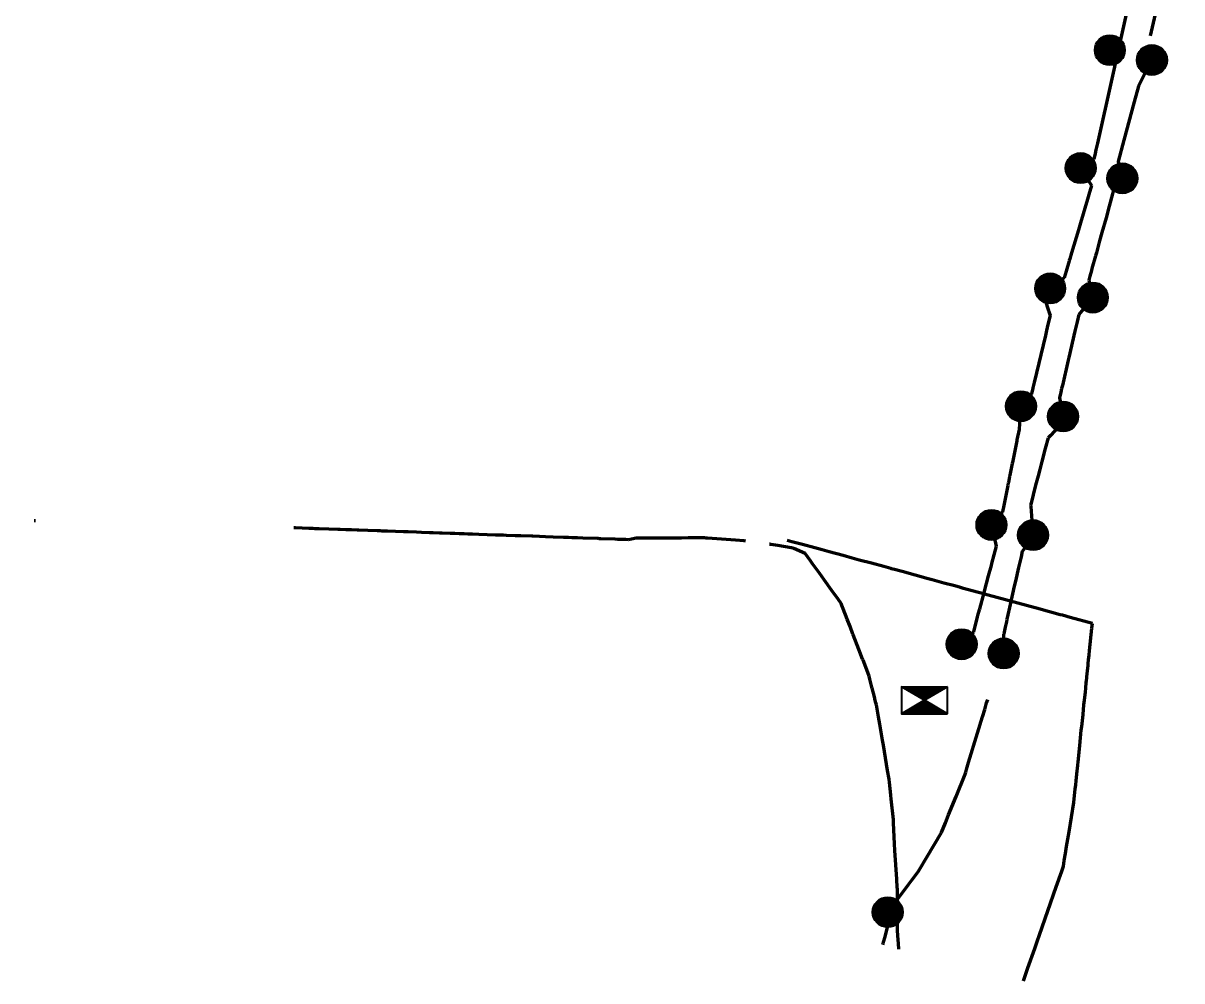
# Model space of a CAD drawing. Header units: metres. Extents: x 599858 to 604937, y 1147506 to 1148114.
# Drawn here: x 603319.2 to 603413.9, y 1147663.6 to 1147741.9 of the extents above; entities that cross this region are included whole.
import ezdxf

# ---------------------------------------------------------------- set-up
doc = ezdxf.new("R2010")
doc.units = ezdxf.units.M
doc.header["$MEASUREMENT"] = 0
doc.linetypes.add('DGN Style 6', pattern=[100.451176, 36.969413, -21.125379, 0.052813, -21.125379, 0.052813, -21.125379])
doc.linetypes.add('DGN Style 7', pattern=[105.626894, 47.532102, -21.125379, 15.844034, -21.125379])
for name, color, linetype, lineweight in [('TF_E_---_Kabl-dd_2', 13, 'Continuous', 70), ('TF_E_---_Mast-_2', 1, 'Continuous', 40), ('TF_E_---_Skab-_2', 1, 'Continuous', 40), ('TF_E_HS-_Kabl-_2', 1, 'DGN Style 6', 70), ('TF_E_LS-_Kabl-_2', 1, 'DGN Style 7', 70)]:
    doc.layers.add(name, color=color, linetype=linetype, lineweight=lineweight)

# ---------------------------------------------------------------- blocks, each defined once
blk = doc.blocks.new('ESKAB')
at = {"layer": 'TF_E_---_Skab-_2'}
for p, q in [((-1.89878, 1.117269), (-1.89878, -1.090731)), ((1.87722, -1.090731), (1.87722, 1.117269))]:
    blk.add_line(p, q, dxfattribs=at)
at = {"layer": 'TF_E_---_Skab-_2', "flags": 128}
for points in [[(1.87722, 1.117269), (-0.01078, 0.013269), (-1.89878, 1.117269)], [(1.87722, -1.090731), (-0.01078, 0.013269), (-1.89878, -1.090731)]]:
    blk.add_lwpolyline(points, close=True, dxfattribs=at)
for points in [[(-1.81078, 1.117269), (-1.81078, 1.065811)], [(-1.66078, 1.117269), (-1.66078, 0.978099)], [(-1.51078, 1.117269), (-1.51078, 0.890388)], [(-1.36078, 1.117269), (-1.36078, 0.802676)], [(-1.21078, 1.117269), (-1.21078, 0.714964)], [(-1.06078, 1.117269), (-1.06078, 0.627252)], [(-0.91078, 1.117269), (-0.91078, 0.53954)], [(-0.76078, 1.117269), (-0.76078, 0.451828)], [(-0.61078, 1.117269), (-0.61078, 0.364116)], [(-0.46078, 1.117269), (-0.46078, 0.276404)], [(-0.31078, 1.117269), (-0.31078, 0.188693)], [(-0.16078, 1.117269), (-0.16078, 0.100981)], [(-0.01078, 1.117269), (-0.01078, 0.013269)], [(0.13922, 1.117269), (0.13922, 0.100981)], [(0.28922, 1.117269), (0.28922, 0.188693)], [(0.43922, 1.117269), (0.43922, 0.276404)], [(0.58922, 1.117269), (0.58922, 0.364116)], [(0.73922, 1.117269), (0.73922, 0.451828)], [(0.88922, 1.117269), (0.88922, 0.53954)], [(1.03922, 1.117269), (1.03922, 0.627252)], [(1.18922, 1.117269), (1.18922, 0.714964)], [(1.33922, 1.117269), (1.33922, 0.802676)], [(1.48922, 1.117269), (1.48922, 0.890388)], [(1.63922, 1.117269), (1.63922, 0.978099)], [(1.78922, 1.117269), (1.78922, 1.065811)], [(-0.01078, -1.090731), (-0.01078, 0.013269)], [(-1.51078, -1.090731), (-1.51078, -0.86385)], [(-1.36078, -1.090731), (-1.36078, -0.776138)], [(-1.21078, -1.090731), (-1.21078, -0.688426)], [(-1.06078, -1.090731), (-1.06078, -0.600714)], [(-0.91078, -1.090731), (-0.91078, -0.513002)], [(-0.76078, -1.090731), (-0.76078, -0.42529)], [(-0.61078, -1.090731), (-0.61078, -0.337579)], [(-0.46078, -1.090731), (-0.46078, -0.249867)], [(-0.31078, -1.090731), (-0.31078, -0.162155)], [(-0.16078, -1.090731), (-0.16078, -0.074443)], [(0.13922, -1.090731), (0.13922, -0.074443)], [(0.28922, -1.090731), (0.28922, -0.162155)], [(0.43922, -1.090731), (0.43922, -0.249867)], [(0.58922, -1.090731), (0.58922, -0.337579)], [(0.73922, -1.090731), (0.73922, -0.42529)], [(0.88922, -1.090731), (0.88922, -0.513002)], [(1.03922, -1.090731), (1.03922, -0.600714)], [(1.18922, -1.090731), (1.18922, -0.688426)], [(1.33922, -1.090731), (1.33922, -0.776138)], [(1.48922, -1.090731), (1.48922, -0.86385)], [(-1.81078, -1.090731), (-1.81078, -1.039273)], [(-1.66078, -1.090731), (-1.66078, -0.951562)], [(1.63922, -1.090731), (1.63922, -0.951562)], [(1.78922, -1.090731), (1.78922, -1.039273)]]:
    blk.add_lwpolyline(points, dxfattribs=at)
blk = doc.blocks.new('ELMAST_12')
at = {"layer": 'TF_E_---_Mast-_2', "flags": 128}
for points in [[(-0.75, 0.982124), (-0.75, 0), (-0.75, -0.982124)], [(-0.6, 1.080309), (-0.6, 0), (-0.6, -1.080309)], [(-0.45, 1.150898), (-0.45, 0), (-0.45, -1.150898)], [(-0.3, 1.198777), (-0.3, 0), (-0.3, -1.198777)], [(-0.15, 1.226608), (-0.15, 0), (-0.15, -1.226608)], [(0, 1.235745), (0, 0), (0, -1.235745)], [(0.15, 1.226608), (0.15, 0), (0.15, -1.226608)], [(0.3, 1.198777), (0.3, 0), (0.3, -1.198777)], [(0.45, 1.150898), (0.45, 0), (0.45, -1.150898)], [(0.6, 1.080309), (0.6, 0), (0.6, -1.080309)], [(0.75, 0.982124), (0.75, 0), (0.75, -0.982124)], [(-1.2, 0.295071), (-1.2, 0), (-1.2, -0.295071)], [(-1.05, 0.651588), (-1.05, 0), (-1.05, -0.651588)], [(-0.9, 0.846798), (-0.9, 0), (-0.9, -0.846798)], [(0.9, 0.846798), (0.9, 0), (0.9, -0.846798)], [(1.05, 0.651588), (1.05, 0), (1.05, -0.651588)], [(1.2, 0.295071), (1.2, 0), (1.2, -0.295071)]]:
    blk.add_lwpolyline(points, dxfattribs=at)
at = {"layer": 'TF_E_---_Mast-_2'}
blk.add_circle((0, 0), 1.235745, dxfattribs=at)
blk = doc.blocks.new('ELMAST_9')
at = {"layer": 'TF_E_---_Mast-_2', "flags": 128}
for points in [[(-0.75, 0.982124), (-0.75, 0), (-0.75, -0.982124)], [(-0.6, 1.080309), (-0.6, 0), (-0.6, -1.080309)], [(-0.45, 1.150898), (-0.45, 0), (-0.45, -1.150898)], [(-0.3, 1.198777), (-0.3, 0), (-0.3, -1.198777)], [(-0.15, 1.226608), (-0.15, 0), (-0.15, -1.226608)], [(0, 1.235745), (0, 0), (0, -1.235745)], [(0.15, 1.226608), (0.15, 0), (0.15, -1.226608)], [(0.3, 1.198777), (0.3, 0), (0.3, -1.198777)], [(0.45, 1.150898), (0.45, 0), (0.45, -1.150898)], [(0.6, 1.080309), (0.6, 0), (0.6, -1.080309)], [(0.75, 0.982124), (0.75, 0), (0.75, -0.982124)], [(-1.2, 0.295071), (-1.2, 0), (-1.2, -0.295071)], [(-1.05, 0.651588), (-1.05, 0), (-1.05, -0.651588)], [(-0.9, 0.846798), (-0.9, 0), (-0.9, -0.846798)], [(0.9, 0.846798), (0.9, 0), (0.9, -0.846798)], [(1.05, 0.651588), (1.05, 0), (1.05, -0.651588)], [(1.2, 0.295071), (1.2, 0), (1.2, -0.295071)]]:
    blk.add_lwpolyline(points, dxfattribs=at)
at = {"layer": 'TF_E_---_Mast-_2'}
blk.add_circle((0, 0), 1.235745, dxfattribs=at)
blk = doc.blocks.new('ELMAST')
at = {"layer": 'TF_E_---_Mast-_2', "flags": 128}
for points in [[(-0.75, 0.982124), (-0.75, 0), (-0.75, -0.982124)], [(-0.6, 1.080309), (-0.6, 0), (-0.6, -1.080309)], [(-0.45, 1.150898), (-0.45, 0), (-0.45, -1.150898)], [(-0.3, 1.198777), (-0.3, 0), (-0.3, -1.198777)], [(-0.15, 1.226608), (-0.15, 0), (-0.15, -1.226608)], [(0, 1.235745), (0, 0), (0, -1.235745)], [(0.15, 1.226608), (0.15, 0), (0.15, -1.226608)], [(0.3, 1.198777), (0.3, 0), (0.3, -1.198777)], [(0.45, 1.150898), (0.45, 0), (0.45, -1.150898)], [(0.6, 1.080309), (0.6, 0), (0.6, -1.080309)], [(0.75, 0.982124), (0.75, 0), (0.75, -0.982124)], [(-1.2, 0.295071), (-1.2, 0), (-1.2, -0.295071)], [(-1.05, 0.651588), (-1.05, 0), (-1.05, -0.651588)], [(-0.9, 0.846798), (-0.9, 0), (-0.9, -0.846798)], [(0.9, 0.846798), (0.9, 0), (0.9, -0.846798)], [(1.05, 0.651588), (1.05, 0), (1.05, -0.651588)], [(1.2, 0.295071), (1.2, 0), (1.2, -0.295071)]]:
    blk.add_lwpolyline(points, dxfattribs=at)
at = {"layer": 'TF_E_---_Mast-_2'}
blk.add_circle((0, 0), 1.235745, dxfattribs=at)
blk = doc.blocks.new('ELMAST_3')
at = {"layer": 'TF_E_---_Mast-_2', "flags": 128}
for points in [[(-0.75, 0.982124), (-0.75, 0), (-0.75, -0.982124)], [(-0.6, 1.080309), (-0.6, 0), (-0.6, -1.080309)], [(-0.45, 1.150898), (-0.45, 0), (-0.45, -1.150898)], [(-0.3, 1.198777), (-0.3, 0), (-0.3, -1.198777)], [(-0.15, 1.226608), (-0.15, 0), (-0.15, -1.226608)], [(0, 1.235745), (0, 0), (0, -1.235745)], [(0.15, 1.226608), (0.15, 0), (0.15, -1.226608)], [(0.3, 1.198777), (0.3, 0), (0.3, -1.198777)], [(0.45, 1.150898), (0.45, 0), (0.45, -1.150898)], [(0.6, 1.080309), (0.6, 0), (0.6, -1.080309)], [(0.75, 0.982124), (0.75, 0), (0.75, -0.982124)], [(-1.2, 0.295071), (-1.2, 0), (-1.2, -0.295071)], [(-1.05, 0.651588), (-1.05, 0), (-1.05, -0.651588)], [(-0.9, 0.846798), (-0.9, 0), (-0.9, -0.846798)], [(0.9, 0.846798), (0.9, 0), (0.9, -0.846798)], [(1.05, 0.651588), (1.05, 0), (1.05, -0.651588)], [(1.2, 0.295071), (1.2, 0), (1.2, -0.295071)]]:
    blk.add_lwpolyline(points, dxfattribs=at)
at = {"layer": 'TF_E_---_Mast-_2'}
blk.add_circle((0, 0), 1.235745, dxfattribs=at)
blk = doc.blocks.new('ELMAST_2')
at = {"layer": 'TF_E_---_Mast-_2', "flags": 128}
for points in [[(-0.75, 0.982124), (-0.75, 0), (-0.75, -0.982124)], [(-0.6, 1.080309), (-0.6, 0), (-0.6, -1.080309)], [(-0.45, 1.150898), (-0.45, 0), (-0.45, -1.150898)], [(-0.3, 1.198777), (-0.3, 0), (-0.3, -1.198777)], [(-0.15, 1.226608), (-0.15, 0), (-0.15, -1.226608)], [(0, 1.235745), (0, 0), (0, -1.235745)], [(0.15, 1.226608), (0.15, 0), (0.15, -1.226608)], [(0.3, 1.198777), (0.3, 0), (0.3, -1.198777)], [(0.45, 1.150898), (0.45, 0), (0.45, -1.150898)], [(0.6, 1.080309), (0.6, 0), (0.6, -1.080309)], [(0.75, 0.982124), (0.75, 0), (0.75, -0.982124)], [(-1.2, 0.295071), (-1.2, 0), (-1.2, -0.295071)], [(-1.05, 0.651588), (-1.05, 0), (-1.05, -0.651588)], [(-0.9, 0.846798), (-0.9, 0), (-0.9, -0.846798)], [(0.9, 0.846798), (0.9, 0), (0.9, -0.846798)], [(1.05, 0.651588), (1.05, 0), (1.05, -0.651588)], [(1.2, 0.295071), (1.2, 0), (1.2, -0.295071)]]:
    blk.add_lwpolyline(points, dxfattribs=at)
at = {"layer": 'TF_E_---_Mast-_2'}
blk.add_circle((0, 0), 1.235745, dxfattribs=at)
blk = doc.blocks.new('ELMAST_7')
at = {"layer": 'TF_E_---_Mast-_2', "flags": 128}
for points in [[(-0.75, 0.982124), (-0.75, 0), (-0.75, -0.982124)], [(-0.6, 1.080309), (-0.6, 0), (-0.6, -1.080309)], [(-0.45, 1.150898), (-0.45, 0), (-0.45, -1.150898)], [(-0.3, 1.198777), (-0.3, 0), (-0.3, -1.198777)], [(-0.15, 1.226608), (-0.15, 0), (-0.15, -1.226608)], [(0, 1.235745), (0, 0), (0, -1.235745)], [(0.15, 1.226608), (0.15, 0), (0.15, -1.226608)], [(0.3, 1.198777), (0.3, 0), (0.3, -1.198777)], [(0.45, 1.150898), (0.45, 0), (0.45, -1.150898)], [(0.6, 1.080309), (0.6, 0), (0.6, -1.080309)], [(0.75, 0.982124), (0.75, 0), (0.75, -0.982124)], [(-1.2, 0.295071), (-1.2, 0), (-1.2, -0.295071)], [(-1.05, 0.651588), (-1.05, 0), (-1.05, -0.651588)], [(-0.9, 0.846798), (-0.9, 0), (-0.9, -0.846798)], [(0.9, 0.846798), (0.9, 0), (0.9, -0.846798)], [(1.05, 0.651588), (1.05, 0), (1.05, -0.651588)], [(1.2, 0.295071), (1.2, 0), (1.2, -0.295071)]]:
    blk.add_lwpolyline(points, dxfattribs=at)
at = {"layer": 'TF_E_---_Mast-_2'}
blk.add_circle((0, 0), 1.235745, dxfattribs=at)
blk = doc.blocks.new('ELMAST_13')
at = {"layer": 'TF_E_---_Mast-_2', "flags": 128}
for points in [[(-0.75, 0.982124), (-0.75, 0), (-0.75, -0.982124)], [(-0.6, 1.080309), (-0.6, 0), (-0.6, -1.080309)], [(-0.45, 1.150898), (-0.45, 0), (-0.45, -1.150898)], [(-0.3, 1.198777), (-0.3, 0), (-0.3, -1.198777)], [(-0.15, 1.226608), (-0.15, 0), (-0.15, -1.226608)], [(0, 1.235745), (0, 0), (0, -1.235745)], [(0.15, 1.226608), (0.15, 0), (0.15, -1.226608)], [(0.3, 1.198777), (0.3, 0), (0.3, -1.198777)], [(0.45, 1.150898), (0.45, 0), (0.45, -1.150898)], [(0.6, 1.080309), (0.6, 0), (0.6, -1.080309)], [(0.75, 0.982124), (0.75, 0), (0.75, -0.982124)], [(-1.2, 0.295071), (-1.2, 0), (-1.2, -0.295071)], [(-1.05, 0.651588), (-1.05, 0), (-1.05, -0.651588)], [(-0.9, 0.846798), (-0.9, 0), (-0.9, -0.846798)], [(0.9, 0.846798), (0.9, 0), (0.9, -0.846798)], [(1.05, 0.651588), (1.05, 0), (1.05, -0.651588)], [(1.2, 0.295071), (1.2, 0), (1.2, -0.295071)]]:
    blk.add_lwpolyline(points, dxfattribs=at)
at = {"layer": 'TF_E_---_Mast-_2'}
blk.add_circle((0, 0), 1.235745, dxfattribs=at)
blk = doc.blocks.new('ELMAST_14')
at = {"layer": 'TF_E_---_Mast-_2', "flags": 128}
for points in [[(-0.75, 0.982124), (-0.75, 0), (-0.75, -0.982124)], [(-0.6, 1.080309), (-0.6, 0), (-0.6, -1.080309)], [(-0.45, 1.150898), (-0.45, 0), (-0.45, -1.150898)], [(-0.3, 1.198777), (-0.3, 0), (-0.3, -1.198777)], [(-0.15, 1.226608), (-0.15, 0), (-0.15, -1.226608)], [(0, 1.235745), (0, 0), (0, -1.235745)], [(0.15, 1.226608), (0.15, 0), (0.15, -1.226608)], [(0.3, 1.198777), (0.3, 0), (0.3, -1.198777)], [(0.45, 1.150898), (0.45, 0), (0.45, -1.150898)], [(0.6, 1.080309), (0.6, 0), (0.6, -1.080309)], [(0.75, 0.982124), (0.75, 0), (0.75, -0.982124)], [(-1.2, 0.295071), (-1.2, 0), (-1.2, -0.295071)], [(-1.05, 0.651588), (-1.05, 0), (-1.05, -0.651588)], [(-0.9, 0.846798), (-0.9, 0), (-0.9, -0.846798)], [(0.9, 0.846798), (0.9, 0), (0.9, -0.846798)], [(1.05, 0.651588), (1.05, 0), (1.05, -0.651588)], [(1.2, 0.295071), (1.2, 0), (1.2, -0.295071)]]:
    blk.add_lwpolyline(points, dxfattribs=at)
at = {"layer": 'TF_E_---_Mast-_2'}
blk.add_circle((0, 0), 1.235745, dxfattribs=at)
blk = doc.blocks.new('ELMAST_15')
at = {"layer": 'TF_E_---_Mast-_2', "flags": 128}
for points in [[(-0.75, 0.982124), (-0.75, 0), (-0.75, -0.982124)], [(-0.6, 1.080309), (-0.6, 0), (-0.6, -1.080309)], [(-0.45, 1.150898), (-0.45, 0), (-0.45, -1.150898)], [(-0.3, 1.198777), (-0.3, 0), (-0.3, -1.198777)], [(-0.15, 1.226608), (-0.15, 0), (-0.15, -1.226608)], [(0, 1.235745), (0, 0), (0, -1.235745)], [(0.15, 1.226608), (0.15, 0), (0.15, -1.226608)], [(0.3, 1.198777), (0.3, 0), (0.3, -1.198777)], [(0.45, 1.150898), (0.45, 0), (0.45, -1.150898)], [(0.6, 1.080309), (0.6, 0), (0.6, -1.080309)], [(0.75, 0.982124), (0.75, 0), (0.75, -0.982124)], [(-1.2, 0.295071), (-1.2, 0), (-1.2, -0.295071)], [(-1.05, 0.651588), (-1.05, 0), (-1.05, -0.651588)], [(-0.9, 0.846798), (-0.9, 0), (-0.9, -0.846798)], [(0.9, 0.846798), (0.9, 0), (0.9, -0.846798)], [(1.05, 0.651588), (1.05, 0), (1.05, -0.651588)], [(1.2, 0.295071), (1.2, 0), (1.2, -0.295071)]]:
    blk.add_lwpolyline(points, dxfattribs=at)
at = {"layer": 'TF_E_---_Mast-_2'}
blk.add_circle((0, 0), 1.235745, dxfattribs=at)
blk = doc.blocks.new('ELMAST_16')
at = {"layer": 'TF_E_---_Mast-_2', "flags": 128}
for points in [[(-0.75, 0.982124), (-0.75, 0), (-0.75, -0.982124)], [(-0.6, 1.080309), (-0.6, 0), (-0.6, -1.080309)], [(-0.45, 1.150898), (-0.45, 0), (-0.45, -1.150898)], [(-0.3, 1.198777), (-0.3, 0), (-0.3, -1.198777)], [(-0.15, 1.226608), (-0.15, 0), (-0.15, -1.226608)], [(0, 1.235745), (0, 0), (0, -1.235745)], [(0.15, 1.226608), (0.15, 0), (0.15, -1.226608)], [(0.3, 1.198777), (0.3, 0), (0.3, -1.198777)], [(0.45, 1.150898), (0.45, 0), (0.45, -1.150898)], [(0.6, 1.080309), (0.6, 0), (0.6, -1.080309)], [(0.75, 0.982124), (0.75, 0), (0.75, -0.982124)], [(-1.2, 0.295071), (-1.2, 0), (-1.2, -0.295071)], [(-1.05, 0.651588), (-1.05, 0), (-1.05, -0.651588)], [(-0.9, 0.846798), (-0.9, 0), (-0.9, -0.846798)], [(0.9, 0.846798), (0.9, 0), (0.9, -0.846798)], [(1.05, 0.651588), (1.05, 0), (1.05, -0.651588)], [(1.2, 0.295071), (1.2, 0), (1.2, -0.295071)]]:
    blk.add_lwpolyline(points, dxfattribs=at)
at = {"layer": 'TF_E_---_Mast-_2'}
blk.add_circle((0, 0), 1.235745, dxfattribs=at)
blk = doc.blocks.new('ELMAST_17')
at = {"layer": 'TF_E_---_Mast-_2', "flags": 128}
for points in [[(-0.75, 0.982124), (-0.75, 0), (-0.75, -0.982124)], [(-0.6, 1.080309), (-0.6, 0), (-0.6, -1.080309)], [(-0.45, 1.150898), (-0.45, 0), (-0.45, -1.150898)], [(-0.3, 1.198777), (-0.3, 0), (-0.3, -1.198777)], [(-0.15, 1.226608), (-0.15, 0), (-0.15, -1.226608)], [(0, 1.235745), (0, 0), (0, -1.235745)], [(0.15, 1.226608), (0.15, 0), (0.15, -1.226608)], [(0.3, 1.198777), (0.3, 0), (0.3, -1.198777)], [(0.45, 1.150898), (0.45, 0), (0.45, -1.150898)], [(0.6, 1.080309), (0.6, 0), (0.6, -1.080309)], [(0.75, 0.982124), (0.75, 0), (0.75, -0.982124)], [(-1.2, 0.295071), (-1.2, 0), (-1.2, -0.295071)], [(-1.05, 0.651588), (-1.05, 0), (-1.05, -0.651588)], [(-0.9, 0.846798), (-0.9, 0), (-0.9, -0.846798)], [(0.9, 0.846798), (0.9, 0), (0.9, -0.846798)], [(1.05, 0.651588), (1.05, 0), (1.05, -0.651588)], [(1.2, 0.295071), (1.2, 0), (1.2, -0.295071)]]:
    blk.add_lwpolyline(points, dxfattribs=at)
at = {"layer": 'TF_E_---_Mast-_2'}
blk.add_circle((0, 0), 1.235745, dxfattribs=at)
blk = doc.blocks.new('ELMAST_18')
at = {"layer": 'TF_E_---_Mast-_2', "flags": 128}
for points in [[(-0.75, 0.982124), (-0.75, 0), (-0.75, -0.982124)], [(-0.6, 1.080309), (-0.6, 0), (-0.6, -1.080309)], [(-0.45, 1.150898), (-0.45, 0), (-0.45, -1.150898)], [(-0.3, 1.198777), (-0.3, 0), (-0.3, -1.198777)], [(-0.15, 1.226608), (-0.15, 0), (-0.15, -1.226608)], [(0, 1.235745), (0, 0), (0, -1.235745)], [(0.15, 1.226608), (0.15, 0), (0.15, -1.226608)], [(0.3, 1.198777), (0.3, 0), (0.3, -1.198777)], [(0.45, 1.150898), (0.45, 0), (0.45, -1.150898)], [(0.6, 1.080309), (0.6, 0), (0.6, -1.080309)], [(0.75, 0.982124), (0.75, 0), (0.75, -0.982124)], [(-1.2, 0.295071), (-1.2, 0), (-1.2, -0.295071)], [(-1.05, 0.651588), (-1.05, 0), (-1.05, -0.651588)], [(-0.9, 0.846798), (-0.9, 0), (-0.9, -0.846798)], [(0.9, 0.846798), (0.9, 0), (0.9, -0.846798)], [(1.05, 0.651588), (1.05, 0), (1.05, -0.651588)], [(1.2, 0.295071), (1.2, 0), (1.2, -0.295071)]]:
    blk.add_lwpolyline(points, dxfattribs=at)
at = {"layer": 'TF_E_---_Mast-_2'}
blk.add_circle((0, 0), 1.235745, dxfattribs=at)
blk = doc.blocks.new('ELMAST_19')
at = {"layer": 'TF_E_---_Mast-_2', "flags": 128}
for points in [[(-0.75, 0.982124), (-0.75, 0), (-0.75, -0.982124)], [(-0.6, 1.080309), (-0.6, 0), (-0.6, -1.080309)], [(-0.45, 1.150898), (-0.45, 0), (-0.45, -1.150898)], [(-0.3, 1.198777), (-0.3, 0), (-0.3, -1.198777)], [(-0.15, 1.226608), (-0.15, 0), (-0.15, -1.226608)], [(0, 1.235745), (0, 0), (0, -1.235745)], [(0.15, 1.226608), (0.15, 0), (0.15, -1.226608)], [(0.3, 1.198777), (0.3, 0), (0.3, -1.198777)], [(0.45, 1.150898), (0.45, 0), (0.45, -1.150898)], [(0.6, 1.080309), (0.6, 0), (0.6, -1.080309)], [(0.75, 0.982124), (0.75, 0), (0.75, -0.982124)], [(-1.2, 0.295071), (-1.2, 0), (-1.2, -0.295071)], [(-1.05, 0.651588), (-1.05, 0), (-1.05, -0.651588)], [(-0.9, 0.846798), (-0.9, 0), (-0.9, -0.846798)], [(0.9, 0.846798), (0.9, 0), (0.9, -0.846798)], [(1.05, 0.651588), (1.05, 0), (1.05, -0.651588)], [(1.2, 0.295071), (1.2, 0), (1.2, -0.295071)]]:
    blk.add_lwpolyline(points, dxfattribs=at)
at = {"layer": 'TF_E_---_Mast-_2'}
blk.add_circle((0, 0), 1.235745, dxfattribs=at)
blk = doc.blocks.new('ELMAST_20')
at = {"layer": 'TF_E_---_Mast-_2', "flags": 128}
for points in [[(-0.75, 0.982124), (-0.75, 0), (-0.75, -0.982124)], [(-0.6, 1.080309), (-0.6, 0), (-0.6, -1.080309)], [(-0.45, 1.150898), (-0.45, 0), (-0.45, -1.150898)], [(-0.3, 1.198777), (-0.3, 0), (-0.3, -1.198777)], [(-0.15, 1.226608), (-0.15, 0), (-0.15, -1.226608)], [(0, 1.235745), (0, 0), (0, -1.235745)], [(0.15, 1.226608), (0.15, 0), (0.15, -1.226608)], [(0.3, 1.198777), (0.3, 0), (0.3, -1.198777)], [(0.45, 1.150898), (0.45, 0), (0.45, -1.150898)], [(0.6, 1.080309), (0.6, 0), (0.6, -1.080309)], [(0.75, 0.982124), (0.75, 0), (0.75, -0.982124)], [(-1.2, 0.295071), (-1.2, 0), (-1.2, -0.295071)], [(-1.05, 0.651588), (-1.05, 0), (-1.05, -0.651588)], [(-0.9, 0.846798), (-0.9, 0), (-0.9, -0.846798)], [(0.9, 0.846798), (0.9, 0), (0.9, -0.846798)], [(1.05, 0.651588), (1.05, 0), (1.05, -0.651588)], [(1.2, 0.295071), (1.2, 0), (1.2, -0.295071)]]:
    blk.add_lwpolyline(points, dxfattribs=at)
at = {"layer": 'TF_E_---_Mast-_2'}
blk.add_circle((0, 0), 1.235745, dxfattribs=at)
blk = doc.blocks.new('ELMAST_4')
at = {"layer": 'TF_E_---_Mast-_2', "flags": 128}
for points in [[(-0.75, 0.982124), (-0.75, 0), (-0.75, -0.982124)], [(-0.6, 1.080309), (-0.6, 0), (-0.6, -1.080309)], [(-0.45, 1.150898), (-0.45, 0), (-0.45, -1.150898)], [(-0.3, 1.198777), (-0.3, 0), (-0.3, -1.198777)], [(-0.15, 1.226608), (-0.15, 0), (-0.15, -1.226608)], [(0, 1.235745), (0, 0), (0, -1.235745)], [(0.15, 1.226608), (0.15, 0), (0.15, -1.226608)], [(0.3, 1.198777), (0.3, 0), (0.3, -1.198777)], [(0.45, 1.150898), (0.45, 0), (0.45, -1.150898)], [(0.6, 1.080309), (0.6, 0), (0.6, -1.080309)], [(0.75, 0.982124), (0.75, 0), (0.75, -0.982124)], [(-1.2, 0.295071), (-1.2, 0), (-1.2, -0.295071)], [(-1.05, 0.651588), (-1.05, 0), (-1.05, -0.651588)], [(-0.9, 0.846798), (-0.9, 0), (-0.9, -0.846798)], [(0.9, 0.846798), (0.9, 0), (0.9, -0.846798)], [(1.05, 0.651588), (1.05, 0), (1.05, -0.651588)], [(1.2, 0.295071), (1.2, 0), (1.2, -0.295071)]]:
    blk.add_lwpolyline(points, dxfattribs=at)
at = {"layer": 'TF_E_---_Mast-_2'}
blk.add_circle((0, 0), 1.235745, dxfattribs=at)

msp = doc.modelspace()

# ---------------------------------------------------------------- linework, layer by layer
at = {"layer": 'TF_E_---_Kabl-dd_2', "flags": 128}
for points in [[(603406.59, 1147692.83), (603404.77, 1147693.33), (603404.14, 1147693.5), (603403.95, 1147693.55), (603403.07, 1147693.79), (603402.02, 1147694.07), (603401.9, 1147694.11), (603398.07, 1147695.15), (603397.38, 1147695.34), (603397.17, 1147695.4), (603396.05, 1147695.7), (603395.79, 1147695.77), (603395.33, 1147695.9), (603394.43, 1147696.14), (603393.49, 1147696.4), (603393.17, 1147696.49), (603391.02, 1147697.07), (603390.93, 1147697.1), (603390.41, 1147697.24), (603390.26, 1147697.28), (603390.16, 1147697.31), (603390.1, 1147697.32), (603389.54, 1147697.48), (603388.52, 1147697.75), (603387.53, 1147698.02), (603386.94, 1147698.18), (603386.22, 1147698.38), (603385.07, 1147698.69), (603384.5, 1147698.85), (603383.88, 1147699.02), (603382.88, 1147699.29), (603382.02, 1147699.52), (603381.633229, 1147699.627131)], [(603400.95, 1147663.61), (603401.1, 1147664.02), (603401.32, 1147664.67), (603401.87, 1147666.24), (603401.96, 1147666.51), (603402.01, 1147666.65), (603402.07, 1147666.82), (603402.27, 1147667.38), (603403.63, 1147671.29), (603404.08, 1147672.59), (603404.218183, 1147672.991413), (603404.29, 1147673.44), (603404.39, 1147674.01), (603404.48, 1147674.59), (603404.68, 1147675.78), (603404.68, 1147675.8), (603404.87, 1147677), (603405.071977, 1147678.198411), (603405.19, 1147679.32), (603405.22, 1147679.62), (603405.26, 1147679.98), (603405.31, 1147680.5), (603405.31, 1147680.53), (603405.39, 1147681.24), (603405.42, 1147681.53), (603405.55, 1147682.85), (603405.68, 1147684.11), (603405.72, 1147684.41), (603405.82, 1147685.39), (603405.9, 1147686.17), (603405.94, 1147686.57), (603406.01, 1147687.23), (603406.04, 1147687.51), (603406.09, 1147688.04), (603406.1, 1147688.12), (603406.17, 1147688.75), (603406.19, 1147688.96), (603406.24, 1147689.43), (603406.25, 1147689.55), (603406.28, 1147689.86), (603406.32, 1147690.23), (603406.36, 1147690.62), (603406.55, 1147692.44), (603406.58654, 1147692.832074)]]:
    msp.add_lwpolyline(points, dxfattribs=at)
at = {"layer": 'TF_E_HS-_Kabl-_2', "flags": 128}
for points in [[(603378.21, 1147699.57), (603378.08, 1147699.58), (603377.4, 1147699.63), (603376.25, 1147699.72), (603375.11, 1147699.81), (603374.97, 1147699.82), (603374.862608, 1147699.832008), (603374.31, 1147699.83), (603373.77, 1147699.83), (603373.54, 1147699.83), (603373, 1147699.82), (603371.38, 1147699.82), (603371.32, 1147699.82), (603371.04, 1147699.82), (603369.294968, 1147699.812638), (603368.91, 1147699.73), (603368.66054, 1147699.677018), (603368.45, 1147699.69), (603368.18, 1147699.7), (603367.77, 1147699.71), (603367.57, 1147699.72), (603366.38, 1147699.76), (603366.27, 1147699.76), (603366.17, 1147699.77), (603364.91, 1147699.81), (603364.49, 1147699.83), (603364.02, 1147699.84), (603363.76, 1147699.85), (603363.34, 1147699.87), (603362.49, 1147699.9), (603361.86, 1147699.92), (603361.39, 1147699.94), (603360.84, 1147699.96), (603360.74, 1147699.96), (603359.84, 1147699.99), (603359.38, 1147700.01), (603358.67, 1147700.03), (603358.44, 1147700.04), (603358.11, 1147700.05), (603357.78, 1147700.06), (603356.41, 1147700.11), (603355.91, 1147700.13), (603355.52, 1147700.14), (603355.22, 1147700.15), (603354.82, 1147700.17), (603354.46, 1147700.18), (603354.08, 1147700.19), (603353.43, 1147700.22), (603353.4, 1147700.22), (603353.21, 1147700.22), (603352.67, 1147700.24), (603352.52, 1147700.25), (603352.39, 1147700.25), (603351.74, 1147700.28), (603351.73, 1147700.28), (603351.72, 1147700.28), (603351.31, 1147700.29), (603350.64, 1147700.32), (603350.27, 1147700.33), (603348.95, 1147700.38), (603348.64, 1147700.39), (603348.59, 1147700.39), (603348.48, 1147700.39), (603348.35, 1147700.4), (603348.1, 1147700.41), (603347.33, 1147700.43), (603346.61, 1147700.46), (603346.47, 1147700.46), (603346, 1147700.48), (603345.91, 1147700.48), (603345.89, 1147700.48), (603345.53, 1147700.5), (603345.09, 1147700.51), (603344.89, 1147700.52), (603344.14, 1147700.54), (603343.35, 1147700.57), (603343, 1147700.58), (603342.83, 1147700.59), (603342.51, 1147700.6), (603341.42, 1147700.64), (603341.08, 1147700.65), (603340.69, 1147700.67), (603339.91, 1147700.69), (603338.49, 1147700.74), (603338.41, 1147700.75), (603338.36, 1147700.75), (603337.86, 1147700.77), (603337.17, 1147700.79), (603337.15, 1147700.79), (603337.12, 1147700.79), (603336.71, 1147700.81), (603336.53, 1147700.81), (603336.51, 1147700.81), (603335.55, 1147700.85), (603335.02, 1147700.87), (603333.63, 1147700.92), (603333.39, 1147700.92), (603332.07, 1147700.97), (603331.53, 1147700.99), (603331.24, 1147701), (603330.944826, 1147701.014487), (603330.54, 1147701.02), (603330.43, 1147701.02), (603329.55, 1147701.04), (603328.36, 1147701.06), (603327.86, 1147701.07), (603327.74, 1147701.07), (603327.15, 1147701.09), (603327.14, 1147701.09), (603327.07, 1147701.09), (603325.33, 1147701.12), (603324.39, 1147701.14), (603324.34, 1147701.14), (603324.24, 1147701.15), (603323.64, 1147701.16), (603323.26, 1147701.16), (603321.81, 1147701.19), (603321.52, 1147701.2), (603320.32, 1147701.22), (603319.85, 1147701.23), (603318.87, 1147701.25), (603318.5, 1147701.26), (603317.5, 1147701.28), (603316.18, 1147701.31), (603316.09, 1147701.31), (603316.02, 1147701.31), (603315.1, 1147701.33), (603315.03, 1147701.33), (603314.75, 1147701.34), (603314.32, 1147701.35), (603313.74, 1147701.36), (603313.35, 1147701.36), (603313.32, 1147701.37), (603312.72, 1147701.38), (603312.32, 1147701.39), (603311.85, 1147701.4), (603311.71, 1147701.4), (603311.32, 1147701.41), (603310.78, 1147701.42), (603310.19, 1147701.43), (603309.9, 1147701.43), (603309.05, 1147701.45), (603308.25, 1147701.47), (603308.143449, 1147701.468489), (603307.24, 1147701.5), (603305.55, 1147701.57), (603304.97, 1147701.59), (603304.07, 1147701.62), (603302.83, 1147701.67), (603302.32, 1147701.69), (603302.05, 1147701.7), (603301.33, 1147701.72), (603300.6, 1147701.75), (603300.08, 1147701.77), (603299.87, 1147701.78), (603299.29, 1147701.8), (603299.27, 1147701.8), (603299, 1147701.81), (603298.86, 1147701.82), (603298.26, 1147701.84), (603298.1, 1147701.85), (603297.14, 1147701.88), (603296.19, 1147701.92), (603295.82, 1147701.93), (603295.62, 1147701.94), (603295.04, 1147701.96), (603294.74, 1147701.97), (603294.38, 1147701.98), (603293.83, 1147702), (603293.47, 1147702.02), (603292.75, 1147702.05), (603292.56, 1147702.05), (603292.44, 1147702.06), (603290.84, 1147702.12), (603290.61, 1147702.13), (603290.38, 1147702.13), (603290.05, 1147702.15), (603290.02, 1147702.15), (603289.74, 1147702.16), (603289.56, 1147702.16), (603288.22, 1147702.21), (603287.48, 1147702.24), (603285.85, 1147702.3), (603285.45, 1147702.32), (603284.55, 1147702.35), (603284.35, 1147702.36), (603283.24, 1147702.4), (603282.72, 1147702.42), (603282.66, 1147702.42), (603282.2, 1147702.44), (603281.92, 1147702.45), (603280.66, 1147702.5), (603280.32, 1147702.51), (603280.11, 1147702.52), (603279.96, 1147702.52), (603278.7, 1147702.57), (603278.23, 1147702.59), (603277.13, 1147702.63), (603276.47, 1147702.65), (603276.03, 1147702.67), (603275.82, 1147702.68), (603274.96, 1147702.71), (603274.82, 1147702.72), (603274.7, 1147702.72), (603274.24, 1147702.74), (603274.18, 1147702.74), (603273.11, 1147702.78), (603272.91, 1147702.79), (603272.56, 1147702.8), (603272.17, 1147702.81), (603272.1, 1147702.82), (603270.68, 1147702.87), (603270.62, 1147702.87), (603270.33, 1147702.88), (603270.11, 1147702.89), (603269.87, 1147702.9), (603269, 1147702.93), (603268.52, 1147702.95), (603267.32, 1147703), (603267.13, 1147703), (603266.2, 1147703.04), (603265.4, 1147703.07), (603264.93, 1147703.09), (603264.541521, 1147703.100792), (603264.24, 1147703.12), (603263.21, 1147703.2), (603262.74, 1147703.24), (603262.56, 1147703.25), (603262.06, 1147703.29), (603261.81, 1147703.31), (603261.56, 1147703.33), (603260.44, 1147703.42), (603259.98, 1147703.45), (603259.88, 1147703.46), (603259.68, 1147703.48), (603259.36, 1147703.5), (603259.26, 1147703.51), (603259.22, 1147703.51), (603258.47, 1147703.57), (603257.51, 1147703.64), (603257.3, 1147703.66), (603257.18, 1147703.67), (603256.82, 1147703.7), (603255.7, 1147703.78), (603255.19, 1147703.82), (603255.05, 1147703.83), (603254.8, 1147703.85), (603254.63, 1147703.87), (603253.79, 1147703.93), (603253.2, 1147703.98), (603252.66, 1147704.02), (603252.14, 1147704.06), (603251.55, 1147704.1), (603250.91, 1147704.15), (603250.32, 1147704.2), (603249.59, 1147704.26), (603249.41, 1147704.27), (603248.4, 1147704.35), (603247.94, 1147704.38), (603247.12, 1147704.45), (603246.7, 1147704.48), (603246.49, 1147704.5), (603246.32, 1147704.51), (603246.17, 1147704.52), (603246.04, 1147704.53), (603244.57, 1147704.64), (603244.17, 1147704.67), (603243.98, 1147704.69), (603243.46, 1147704.73), (603242.36, 1147704.81), (603241.89, 1147704.85), (603240.93, 1147704.93), (603240.52, 1147704.96), (603239.86, 1147705.01), (603239.16, 1147705.06), (603238.39, 1147705.12), (603237.32, 1147705.2), (603237.2, 1147705.21), (603237.19, 1147705.21), (603236.77, 1147705.25), (603236.23, 1147705.29), (603235.91, 1147705.31), (603235.23, 1147705.37), (603233.72, 1147705.48), (603233.16, 1147705.53), (603232.9, 1147705.55), (603232.68, 1147705.56), (603232.05, 1147705.61), (603231.47, 1147705.66), (603231.41, 1147705.66), (603231.12, 1147705.68), (603230.3, 1147705.75), (603230.25, 1147705.75), (603230.21, 1147705.75), (603229.96, 1147705.77), (603229.88, 1147705.78), (603229.34, 1147705.82), (603229.27, 1147705.83), (603228.95, 1147705.85), (603228.72, 1147705.87), (603228.62, 1147705.88), (603227.7, 1147705.95), (603227.59, 1147705.96), (603227.43, 1147705.97), (603226.88, 1147706.01), (603226.24, 1147706.06), (603225.97, 1147706.08), (603225.56, 1147706.11), (603224.2, 1147706.22), (603223.79, 1147706.25), (603223.17, 1147706.3), (603222.41, 1147706.36), (603222.09, 1147706.38), (603221.69, 1147706.41), (603220.67, 1147706.49), (603220.46, 1147706.51), (603220.2, 1147706.53), (603219.7, 1147706.57), (603219.6, 1147706.57), (603219.49, 1147706.58), (603218.75, 1147706.64), (603218.51, 1147706.66), (603218.33, 1147706.67), (603217.96, 1147706.7), (603217.24, 1147706.76), (603216.96, 1147706.78), (603216.88, 1147706.78), (603216.01, 1147706.85), (603214.51, 1147706.97), (603214.45, 1147706.97), (603214.39, 1147706.98), (603213.8, 1147707.02), (603213.66, 1147707.03), (603212.81, 1147707.1), (603212.6, 1147707.11), (603212.5, 1147707.12), (603211.6, 1147707.19), (603210.96, 1147707.24), (603208.84, 1147707.41), (603208.09, 1147707.46), (603207.22, 1147707.53), (603206.85, 1147707.56), (603206.76, 1147707.57), (603205.97, 1147707.63), (603204.78, 1147707.72), (603204.18, 1147707.77), (603203.63, 1147707.81), (603203.41, 1147707.83), (603202.96, 1147707.86), (603202.49, 1147707.9), (603202.07, 1147707.93), (603201.55, 1147707.97), (603199.57, 1147708.12), (603199.3, 1147708.14), (603199.08, 1147708.16), (603198.24, 1147708.22), (603197.99, 1147708.24), (603197.4, 1147708.29), (603197.32, 1147708.3), (603196.69, 1147708.34), (603195.92, 1147708.4), (603195.07, 1147708.47), (603194.49, 1147708.51), (603194.47, 1147708.52), (603194.42, 1147708.52), (603193.42, 1147708.6), (603193.38, 1147708.6), (603193.16, 1147708.62), (603192.54, 1147708.67), (603191.87, 1147708.72), (603191.41, 1147708.75), (603190.76, 1147708.8), (603190.14, 1147708.85), (603189.12, 1147708.93), (603189.04, 1147708.94), (603189, 1147708.94), (603188.9, 1147708.95), (603187.71, 1147709.04), (603187.47, 1147709.06), (603187.23, 1147709.08), (603186.53, 1147709.13), (603185.76, 1147709.19), (603185.02, 1147709.25), (603184.34, 1147709.3), (603183.98, 1147709.33), (603183.39, 1147709.37), (603183.06, 1147709.4), (603182.76, 1147709.42), (603180.18, 1147709.62), (603179.57, 1147709.67), (603179.49, 1147709.67), (603178.1, 1147709.78), (603176.87, 1147709.88), (603176.71, 1147709.89), (603176.66, 1147709.89), (603176.6, 1147709.9), (603175.04, 1147710.02), (603173.3, 1147710.15), (603172.53, 1147710.21), (603172.3, 1147710.23), (603172.15, 1147710.24), (603171.46, 1147710.29), (603171.44, 1147710.3), (603170.71, 1147710.35), (603170.57, 1147710.36), (603169.18, 1147710.47), (603167.16, 1147710.63), (603167.15, 1147710.63), (603167.14, 1147710.63), (603165.55, 1147710.75), (603164.1, 1147710.86), (603163.98, 1147710.87), (603163.71, 1147710.89), (603163.1, 1147710.94), (603162.77, 1147710.97), (603162.06, 1147711.02), (603161.14, 1147711.09), (603159.55, 1147711.22), (603159.35, 1147711.23), (603159.32, 1147711.23), (603158.88, 1147711.27), (603158.03, 1147711.33), (603157.86, 1147711.35), (603156.65, 1147711.44), (603156.01, 1147711.49), (603155.65, 1147711.52), (603155.41, 1147711.54), (603154.180994, 1147711.629464), (603154.08, 1147711.54), (603153.630909, 1147711.126291), (603153.553222, 1147709.937609), (603153.6, 1147709.85), (603153.91, 1147709.27), (603153.91764, 1147709.254254), (603153.95, 1147709.25), (603154.73, 1147709.29), (603155.23, 1147709.31), (603156.17, 1147709.35), (603156.42, 1147709.36), (603156.98, 1147709.39), (603157.42, 1147709.41), (603157.54, 1147709.41), (603157.57, 1147709.42), (603158.31, 1147709.45), (603159.003105, 1147709.478023), (603159.25, 1147709.43), (603159.65, 1147709.36), (603159.81125, 1147709.325945), (603159.87, 1147709.19), (603160.068819, 1147708.698657), (603159.94, 1147708.55), (603159.86, 1147708.46), (603159.67, 1147708.24), (603159.51, 1147708.05), (603159.48, 1147708.02), (603158.85, 1147707.3), (603158.84, 1147707.29), (603158.66, 1147707.09), (603158.21, 1147706.56), (603158.12, 1147706.47), (603157.95, 1147706.27), (603157.39, 1147705.63), (603157.03, 1147705.21), (603154.83, 1147702.69), (603153.86, 1147701.57), (603152.62, 1147700.15), (603152.16, 1147699.62), (603152.14, 1147699.6), (603151.38, 1147698.72), (603151.11, 1147698.41), (603150.92, 1147698.2), (603150.65, 1147697.89), (603150.03, 1147697.18)], [(603390.77, 1147666.19), (603390.73, 1147666.67), (603390.7, 1147666.96), (603390.642977, 1147667.685202), (603390.64, 1147667.72), (603390.643186, 1147671.130868), (603390.63, 1147671.24), (603390.59, 1147671.93), (603390.439047, 1147674.26737), (603390.41, 1147674.82), (603390.32, 1147676.52), (603390.312485, 1147676.78532), (603390.13, 1147678.46), (603390.1, 1147678.79), (603389.99, 1147679.83), (603389.960418, 1147680.103813), (603389.84, 1147680.81), (603389.501026, 1147682.885119), (603389.43, 1147683.3), (603389.2, 1147684.61), (603389.09, 1147685.2), (603388.924737, 1147686.177455), (603388.88, 1147686.33), (603388.83, 1147686.54), (603388.76, 1147686.83), (603388.58, 1147687.55), (603388.56, 1147687.63), (603388.4, 1147688.27), (603388.338049, 1147688.524489), (603388.13, 1147689.05), (603387.83, 1147689.84), (603387.82, 1147689.86), (603387.8, 1147689.9), (603387.5, 1147690.7), (603387.03, 1147691.89), (603387.01, 1147691.96), (603386.77, 1147692.58), (603386.53, 1147693.18), (603386.21, 1147694.02), (603386.11, 1147694.29), (603386.037778, 1147694.456047), (603385.79, 1147694.81), (603385.26, 1147695.55), (603384.65, 1147696.4), (603384.26, 1147696.94), (603383.7, 1147697.72), (603383.6, 1147697.87), (603383.55, 1147697.94), (603383.102729, 1147698.56024), (603382.18, 1147698.96), (603382.060573, 1147699.00679), (603382.04, 1147699.01), (603381.96, 1147699.02), (603380.87, 1147699.2), (603380.29, 1147699.29), (603380.219841, 1147699.302804), (603379.23, 1147699.43), (603378.213944, 1147699.572323)]]:
    msp.add_lwpolyline(points, dxfattribs=at)
at = {"layer": 'TF_E_LS-_Kabl-_2', "flags": 128}
for points in [[(603411.87, 1147754.74), (603411.65, 1147753.23), (603411.546536, 1147752.588432), (603411.53, 1147752.5), (603410.8, 1147749.2), (603410.55, 1147748.1), (603410.49, 1147747.83), (603410.02, 1147745.71), (603409.93, 1147745.3), (603409.34, 1147742.65), (603408.47, 1147738.72), (603408.33, 1147738.11), (603408.17, 1147737.36), (603407, 1147732.12), (603406.88, 1147731.57), (603406.82, 1147731.27), (603406.709895, 1147730.799462), (603405.629931, 1147730.070143)], [(603411.87, 1147754.74), (603411.65, 1147753.23), (603411.54657, 1147752.588396), (603411.53, 1147752.5), (603410.8, 1147749.2), (603410.55, 1147748.1), (603410.49, 1147747.83), (603410.02, 1147745.71), (603409.93, 1147745.3), (603409.34, 1147742.65), (603408.47, 1147738.72), (603408.33, 1147738.11), (603408.17, 1147737.36), (603407, 1147732.12), (603406.88, 1147731.57), (603406.82, 1147731.27), (603406.709911, 1147730.799494), (603405.629938, 1147730.070124)], [(603413.9, 1147748.62), (603413.7, 1147748.41), (603412.79266, 1147747.471861), (603412.63, 1147746.76), (603412.37, 1147745.6), (603411.95, 1147743.68), (603411.64, 1147742.31), (603411.320759, 1147740.871027)], [(603413.9, 1147748.62), (603413.7, 1147748.41), (603412.792707, 1147747.471839), (603412.63, 1147746.76), (603412.37, 1147745.6), (603411.95, 1147743.68), (603411.64, 1147742.31), (603411.320799, 1147740.870974)], [(603411.45, 1147738.91), (603411.02, 1147738.08), (603410.351485, 1147736.772611), (603410.01, 1147735.49), (603409.17, 1147732.36), (603408.7, 1147730.61), (603408.694045, 1147730.582668), (603409.036164, 1147729.224805)], [(603411.45, 1147738.91), (603411.02, 1147738.08), (603410.351482, 1147736.772665), (603410.01, 1147735.49), (603409.17, 1147732.36), (603408.7, 1147730.61), (603408.69408, 1147730.582684), (603409.036163, 1147729.224806)], [(603405.63, 1147730.07), (603406.510364, 1147728.639715), (603406.3, 1147727.92), (603406.18, 1147727.53), (603405.61, 1147725.59), (603405.5, 1147725.22), (603405.44, 1147725.01), (603404.88, 1147723.15), (603404.74, 1147722.65), (603404.69, 1147722.5), (603404.68, 1147722.48), (603404.44, 1147721.64), (603404.271963, 1147721.084448), (603403.92, 1147720.82), (603403.75, 1147720.69), (603403.6, 1147720.58), (603403.59, 1147720.57), (603403.57, 1147720.55), (603403.136444, 1147720.226955)], [(603405.63, 1147730.07), (603406.510371, 1147728.639706), (603406.3, 1147727.92), (603406.18, 1147727.53), (603405.61, 1147725.59), (603405.5, 1147725.22), (603405.44, 1147725.01), (603404.88, 1147723.15), (603404.74, 1147722.65), (603404.69, 1147722.5), (603404.68, 1147722.48), (603404.44, 1147721.64), (603404.271943, 1147721.084435), (603403.92, 1147720.82), (603403.75, 1147720.69), (603403.6, 1147720.58), (603403.59, 1147720.57), (603403.57, 1147720.55), (603403.136462, 1147720.22696)], [(603409.04, 1147729.22), (603409.01, 1147729.18), (603408.296163, 1147728.176948), (603408.24, 1147727.96), (603407.96, 1147726.96), (603407.7, 1147726), (603407.37, 1147724.81), (603407.18, 1147724.12), (603406.91, 1147723.14), (603406.84, 1147722.89), (603406.55, 1147721.85), (603406.51, 1147721.69), (603406.38, 1147721.23), (603406.292657, 1147720.890798), (603406.34, 1147720.66), (603406.43, 1147720.31), (603406.51, 1147719.93), (603406.62324, 1147719.480034)], [(603409.04, 1147729.22), (603409.01, 1147729.18), (603408.296175, 1147728.176919), (603408.24, 1147727.96), (603407.96, 1147726.96), (603407.7, 1147726), (603407.37, 1147724.81), (603407.18, 1147724.12), (603406.91, 1147723.14), (603406.84, 1147722.89), (603406.55, 1147721.85), (603406.51, 1147721.69), (603406.38, 1147721.23), (603406.29268, 1147720.890817), (603406.34, 1147720.66), (603406.43, 1147720.31), (603406.51, 1147719.93), (603406.623245, 1147719.479992)], [(603402.31, 1147720.48), (603402.4, 1147720.21), (603402.61, 1147719.59), (603402.67, 1147719.41), (603402.73, 1147719.24), (603402.74, 1147719.2), (603402.98, 1147718.5), (603403.01, 1147718.42), (603403.01, 1147718.4), (603403.125102, 1147718.049474), (603402.89, 1147717.02), (603402.83, 1147716.79), (603402.74, 1147716.38), (603401.83, 1147712.53), (603401.73, 1147712.09), (603401.73, 1147712.08), (603401.73, 1147712.07), (603401.615221, 1147711.606253), (603401.56, 1147711.54), (603401.28, 1147711.22), (603400.96, 1147710.83), (603400.750972, 1147710.588899)], [(603402.31, 1147720.48), (603402.4, 1147720.21), (603402.61, 1147719.59), (603402.67, 1147719.41), (603402.73, 1147719.24), (603402.74, 1147719.2), (603402.98, 1147718.5), (603403.01, 1147718.42), (603403.01, 1147718.4), (603403.125167, 1147718.049416), (603402.89, 1147717.02), (603402.83, 1147716.79), (603402.74, 1147716.38), (603401.83, 1147712.53), (603401.73, 1147712.09), (603401.73, 1147712.08), (603401.73, 1147712.07), (603401.615269, 1147711.606206), (603401.56, 1147711.54), (603401.28, 1147711.22), (603400.96, 1147710.83), (603400.750979, 1147710.588885)], [(603406.62, 1147719.48), (603406.59, 1147719.44), (603406.41, 1147719.22), (603405.475917, 1147718.098059), (603405.34, 1147717.51), (603405.16, 1147716.72), (603404.67, 1147714.59), (603404.61, 1147714.37), (603404.13, 1147712.28), (603404.07, 1147712.04), (603404, 1147711.74), (603403.95, 1147711.51), (603403.895301, 1147711.299704), (603403.9, 1147711.29), (603404.03, 1147710.61), (603404.190067, 1147709.756871)], [(603406.62, 1147719.48), (603406.59, 1147719.44), (603406.41, 1147719.22), (603405.475913, 1147718.098019), (603405.34, 1147717.51), (603405.16, 1147716.72), (603404.67, 1147714.59), (603404.61, 1147714.37), (603404.13, 1147712.28), (603404.07, 1147712.04), (603404, 1147711.74), (603403.95, 1147711.51), (603403.895323, 1147711.299729), (603403.9, 1147711.29), (603404.03, 1147710.61), (603404.190056, 1147709.756879)], [(603400.74, 1147710.59), (603400.68, 1147709.8), (603400.63, 1147709.19), (603400.586776, 1147708.680681), (603400.42, 1147707.86), (603400.41, 1147707.77), (603400.35, 1147707.48), (603400.05, 1147706), (603400.03, 1147705.92), (603399.84, 1147704.96), (603399.83, 1147704.91), (603399.81, 1147704.84), (603399.72, 1147704.37), (603399.71, 1147704.33), (603399.66, 1147704.11), (603399.53, 1147703.44), (603399.42, 1147702.88), (603399.34, 1147702.49), (603399.22674, 1147701.972438), (603399.01, 1147701.71), (603398.71, 1147701.34), (603398.51, 1147701.11), (603398.333655, 1147700.889909)], [(603400.74, 1147710.59), (603400.68, 1147709.8), (603400.63, 1147709.19), (603400.586813, 1147708.680694), (603400.42, 1147707.86), (603400.41, 1147707.77), (603400.35, 1147707.48), (603400.05, 1147706), (603400.03, 1147705.92), (603399.84, 1147704.96), (603399.83, 1147704.91), (603399.81, 1147704.84), (603399.72, 1147704.37), (603399.71, 1147704.33), (603399.66, 1147704.11), (603399.53, 1147703.44), (603399.42, 1147702.88), (603399.34, 1147702.49), (603399.226754, 1147701.972455), (603399.01, 1147701.71), (603398.71, 1147701.34), (603398.51, 1147701.11), (603398.333664, 1147700.889922)], [(603403.8, 1147708.88), (603403.15, 1147708.2), (603402.95783, 1147708.007236), (603402.73, 1147707.14), (603402.46, 1147706.07), (603402.29, 1147705.43), (603402.15, 1147704.91), (603402, 1147704.33), (603401.92, 1147704.02), (603401.75, 1147703.35), (603401.58, 1147702.68), (603401.529773, 1147702.514528), (603401.54, 1147702.39), (603401.64, 1147701.26), (603401.67, 1147700.97), (603401.72, 1147700.42), (603401.747151, 1147700.07384)], [(603403.8, 1147708.88), (603403.15, 1147708.2), (603402.957872, 1147708.007243), (603402.73, 1147707.14), (603402.46, 1147706.07), (603402.29, 1147705.43), (603402.15, 1147704.91), (603402, 1147704.33), (603401.92, 1147704.02), (603401.75, 1147703.35), (603401.58, 1147702.68), (603401.529808, 1147702.514493), (603401.54, 1147702.39), (603401.64, 1147701.26), (603401.67, 1147700.97), (603401.72, 1147700.42), (603401.74712, 1147700.073885)], [(603395.9, 1147691.13), (603396.54, 1147691.75), (603396.848742, 1147692.05777), (603396.88, 1147692.16), (603397.2, 1147693.38), (603397.23, 1147693.48), (603397.36, 1147693.96), (603397.38, 1147694.04), (603397.73, 1147695.35), (603397.76, 1147695.47), (603398.1, 1147696.74), (603398.33, 1147697.57), (603398.37, 1147697.73), (603398.745716, 1147699.145377), (603398.69, 1147699.39), (603398.69, 1147699.42), (603398.64, 1147699.62), (603398.57, 1147699.91), (603398.45, 1147700.38), (603398.333664, 1147700.889922)], [(603395.9, 1147691.13), (603396.54, 1147691.75), (603396.848748, 1147692.057785), (603396.88, 1147692.16), (603397.2, 1147693.38), (603397.23, 1147693.48), (603397.36, 1147693.96), (603397.38, 1147694.04), (603397.73, 1147695.35), (603397.76, 1147695.47), (603398.1, 1147696.74), (603398.33, 1147697.57), (603398.37, 1147697.73), (603398.745705, 1147699.145416), (603398.69, 1147699.39), (603398.69, 1147699.42), (603398.64, 1147699.62), (603398.57, 1147699.91), (603398.45, 1147700.38), (603398.333655, 1147700.889909)], [(603399.32, 1147690.39), (603399.354739, 1147691.958637), (603399.36, 1147691.99), (603399.48, 1147692.53), (603399.58, 1147692.96), (603399.62, 1147693.17), (603399.71, 1147693.53), (603399.84, 1147694.13), (603400.09, 1147695.26), (603400.23, 1147695.87), (603400.33, 1147696.28), (603400.58, 1147697.4), (603400.78, 1147698.28), (603400.87814, 1147698.743584), (603400.97, 1147698.87), (603401.2, 1147699.24), (603401.46, 1147699.63), (603401.74712, 1147700.073885)], [(603399.32, 1147690.39), (603399.354768, 1147691.95862), (603399.36, 1147691.99), (603399.48, 1147692.53), (603399.58, 1147692.96), (603399.62, 1147693.17), (603399.71, 1147693.53), (603399.84, 1147694.13), (603400.09, 1147695.26), (603400.23, 1147695.87), (603400.33, 1147696.28), (603400.58, 1147697.4), (603400.78, 1147698.28), (603400.878186, 1147698.743561), (603400.97, 1147698.87), (603401.2, 1147699.24), (603401.46, 1147699.63), (603401.747151, 1147700.07384)], [(603389.85, 1147669.23), (603391.55, 1147671.49), (603391.79, 1147671.82), (603392.15, 1147672.28), (603392.365452, 1147672.576881), (603392.44, 1147672.71), (603394.239114, 1147675.731406), (603394.57, 1147676.54), (603394.83, 1147677.17), (603395.44, 1147678.69), (603396.176547, 1147680.497735), (603396.23, 1147680.66), (603396.3, 1147680.9), (603396.47, 1147681.45), (603397.19, 1147683.85), (603397.6, 1147685.19), (603397.78, 1147685.8), (603397.88, 1147686.12), (603397.94, 1147686.33), (603398.032804, 1147686.612548)], [(603389.85, 1147669.23), (603391.55, 1147671.49), (603391.79, 1147671.82), (603392.15, 1147672.28), (603392.365508, 1147672.576886), (603392.44, 1147672.71), (603394.239071, 1147675.731366), (603394.57, 1147676.54), (603394.83, 1147677.17), (603395.44, 1147678.69), (603396.176609, 1147680.497768), (603396.23, 1147680.66), (603396.3, 1147680.9), (603396.47, 1147681.45), (603397.19, 1147683.85), (603397.6, 1147685.19), (603397.78, 1147685.8), (603397.88, 1147686.12), (603397.94, 1147686.33), (603398.03279, 1147686.612533)], [(603389.46, 1147666.57), (603389.48, 1147666.65), (603389.66, 1147667.33), (603389.96, 1147668.53), (603390.095945, 1147669.06088), (603389.852388, 1147669.228639)], [(603389.46, 1147666.57), (603389.48, 1147666.65), (603389.66, 1147667.33), (603389.96, 1147668.53), (603390.095944, 1147669.060898), (603389.852393, 1147669.228635)]]:
    msp.add_lwpolyline(points, dxfattribs=at)

# ---------------------------------------------------------------- block references
at = {"layer": 'TF_E_---_Mast-_2'}
for name, p in [('ELMAST', (603408.013742, 1147739.711267)), ('ELMAST_12', (603408.013792, 1147739.711303)), ('ELMAST_4', (603411.453291, 1147738.906363)), ('ELMAST_9', (603411.453327, 1147738.906374)), ('ELMAST', (603405.625315, 1147730.067104)), ('ELMAST', (603405.625359, 1147730.067118)), ('ELMAST', (603409.036163, 1147729.224806)), ('ELMAST_3', (603409.036164, 1147729.224805)), ('ELMAST_2', (603403.136444, 1147720.226955)), ('ELMAST', (603403.136462, 1147720.22696)), ('ELMAST', (603406.62324, 1147719.480034)), ('ELMAST_7', (603406.623245, 1147719.479992)), ('ELMAST', (603400.743762, 1147710.594506)), ('ELMAST_19', (603400.743794, 1147710.594474)), ('ELMAST_20', (603404.190056, 1147709.756879)), ('ELMAST_13', (603404.190067, 1147709.756871)), ('ELMAST', (603398.333655, 1147700.889909)), ('ELMAST_17', (603398.333664, 1147700.889922)), ('ELMAST_18', (603401.734448, 1147700.05883)), ('ELMAST_12', (603401.734464, 1147700.058827)), ('ELMAST', (603395.898163, 1147691.134666)), ('ELMAST_16', (603395.898209, 1147691.134631)), ('ELMAST_14', (603399.330021, 1147690.382386)), ('ELMAST_15', (603399.330034, 1147690.382374)), ('ELMAST', (603389.85409, 1147669.226581)), ('ELMAST_3', (603389.854107, 1147669.22657))]:
    msp.add_blockref(name, p, dxfattribs=at)
at = {"layer": 'TF_E_---_Skab-_2'}
msp.add_blockref('ESKAB', (603392.869332, 1147686.543932), dxfattribs=at)

doc.saveas('drawing.dxf')
